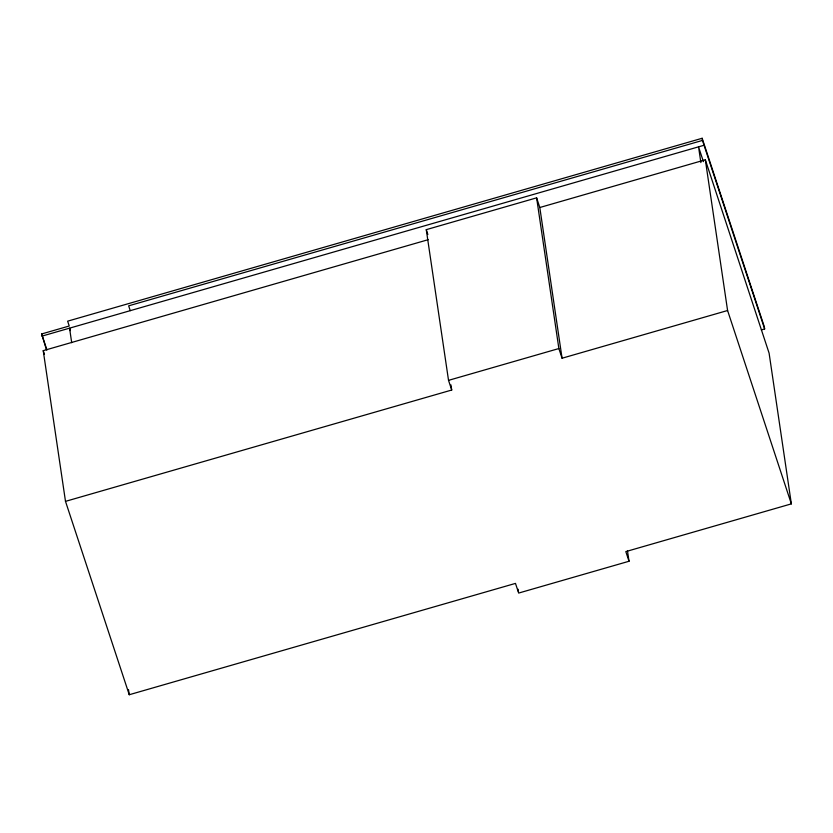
<?xml version="1.0" encoding="UTF-8"?>
<svg xmlns="http://www.w3.org/2000/svg" width="833" height="833" viewBox="0 0 833 833"><rect width="100%" height="100%" fill="white"/><g stroke="black" fill="none" stroke-linecap="round" stroke-linejoin="round"><path stroke-width="1.25" d="M761.331 329.91L764.642 328.952L764.319 326.796L702.157 138.268L67.64 321.174L69.233 326.005L41.65 333.96L46.44 349.673M702.157 138.268L702.469 140.423L128.657 305.836L130.25 310.667M41.973 336.115L704.062 145.254M627.509 551.04L629.019 561.255L518.667 593.065L515.481 583.402L129.25 694.732L65.495 501.362L451.715 390.031L448.529 380.358L426.267 229.658L536.619 197.848L539.805 207.511L562.067 358.221L727.584 310.511L705.332 159.801L539.805 207.511M65.495 501.362L43.233 350.662L428.204 239.685M448.529 380.358L558.87 348.548L536.619 197.848M705.332 159.801L769.098 353.161L791.35 503.871L625.822 551.592L629.019 561.255M702.469 140.423L764.642 328.952M703.427 161.644L698.543 146.847L700.876 162.591M727.584 310.511L791.35 503.871M558.87 348.548L562.067 358.221M426.267 229.658L427.86 234.489M70.368 330.628L69.555 328.16L71.7 342.696M41.65 333.96L46.94 349.985M43.233 350.662L44.451 354.348M518.095 589.233L518.48 591.784M450.955 384.908L451.715 390.031M128.501 689.62L129.25 694.732"/></g></svg>
